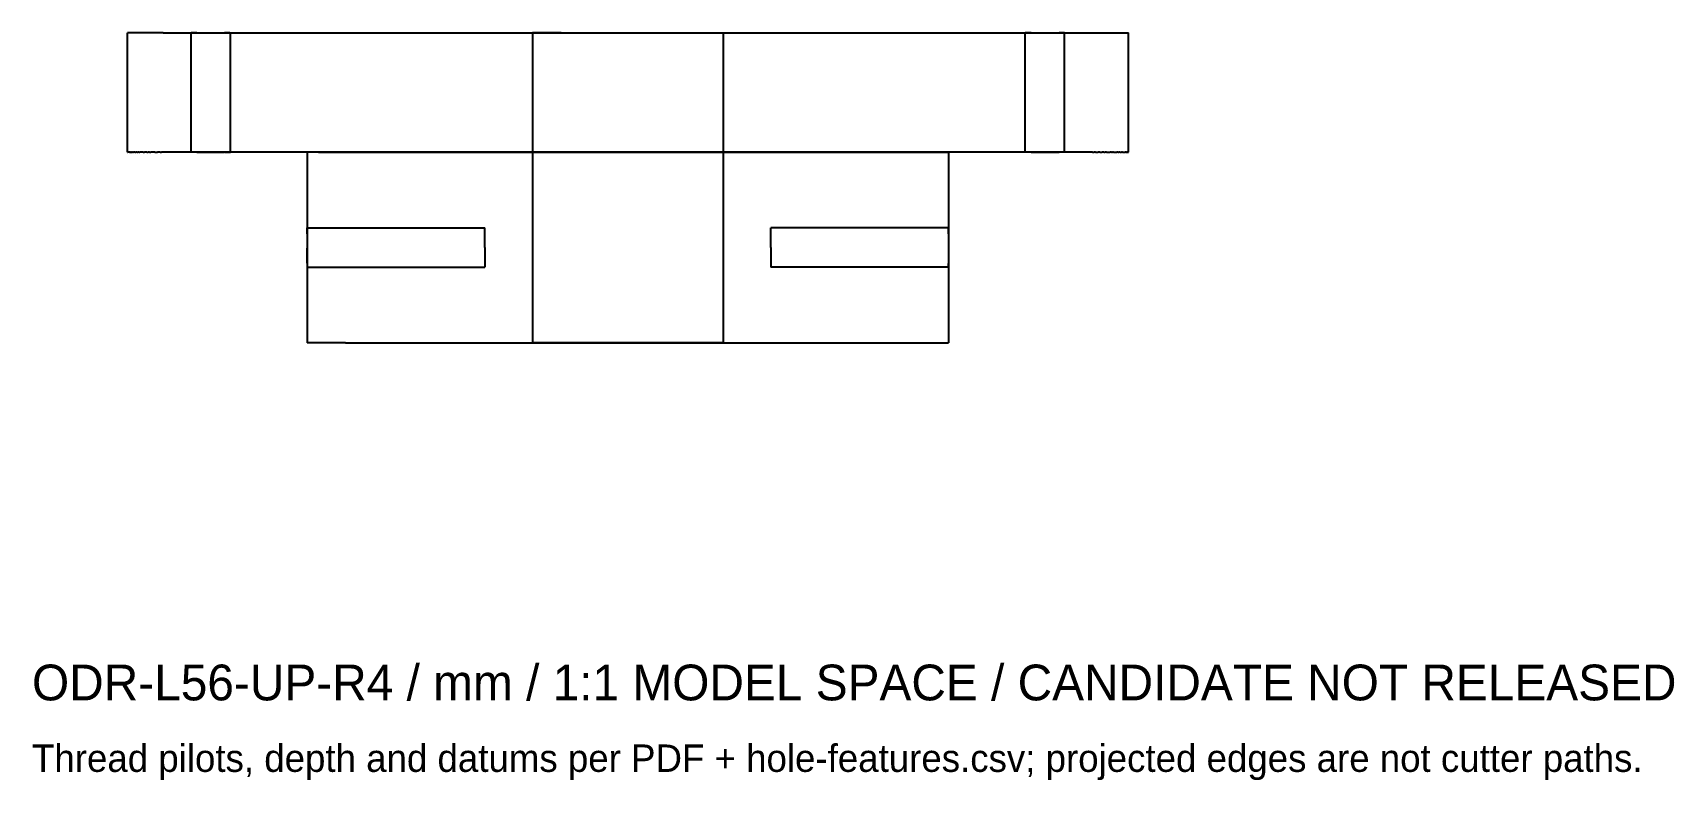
# Model space of a CAD drawing. Header units: millimetres. Extents: x -50 to 192, y -197 to 32.
# Drawn here: x -49.9 to 87.8, y -196.7 to -134 of the extents above; entities that cross this region are included whole.
import ezdxf

# ---------------------------------------------------------------- set-up
doc = ezdxf.new("R2010")
doc.units = ezdxf.units.MM
doc.layers.add('FRONT_XZ', color=7, linetype='Continuous')

msp = doc.modelspace()

# ---------------------------------------------------------------- linework, layer by layer
at = {"layer": 'FRONT_XZ'}
for p, q in [((-41.99, -134), (-42, -134)), ((-42, -144), (-42, -134)), ((-42, -134), (-42, -134)), ((-41.98, -134), (-41.99, -134)), ((-41.96, -134), (-41.98, -134)), ((-41.94, -134), (-41.96, -134)), ((-41.92, -134), (-41.94, -134)), ((-41.89, -134), (-41.92, -134)), ((-41.85, -134), (-41.89, -134)), ((-41.81, -134), (-41.85, -134)), ((-41.77, -134), (-41.81, -134)), ((-41.72, -134), (-41.77, -134)), ((-41.67, -134), (-41.72, -134)), ((-41.62, -134), (-41.67, -134)), ((-41.56, -134), (-41.62, -134)), ((-41.49, -134), (-41.56, -134)), ((-41.43, -134), (-41.49, -134)), ((-41.36, -134), (-41.43, -134)), ((-41.28, -134), (-41.36, -134)), ((-41.2, -134), (-41.28, -134)), ((-41.12, -134), (-41.2, -134)), ((-41.04, -134), (-41.12, -134)), ((-40.95, -134), (-41.04, -134)), ((-40.86, -134), (-40.95, -134)), ((-40.76, -134), (-40.86, -134)), ((-40.67, -134), (-40.76, -134)), ((-40.57, -134), (-40.67, -134)), ((-40.47, -134), (-40.57, -134)), ((-40.36, -134), (-40.47, -134)), ((-40.26, -134), (-40.36, -134)), ((-40.15, -134), (-40.26, -134)), ((-40.04, -134), (-40.15, -134)), ((-39.93, -134), (-40.04, -134)), ((-39.81, -134), (-39.93, -134)), ((-39.7, -134), (-39.81, -134)), ((-39.59, -134), (-39.7, -134)), ((-39.47, -134), (-39.59, -134)), ((-39.35, -134), (-39.47, -134)), ((-39.24, -134), (-39.35, -134)), ((-39.12, -134), (-39.24, -134)), ((-39, -134), (-39.12, -134)), ((-39, -134), (39, -134)), ((-36.64, -134), (-36.65, -134)), ((-36.65, -144), (-36.65, -134)), ((-36.65, -134), (-36.65, -134)), ((-36.63, -134), (-36.64, -134)), ((-36.64, -134), (-36.64, -134)), ((-36.62, -134), (-36.63, -134)), ((-36.6, -134), (-36.62, -134)), ((-36.59, -134), (-36.6, -134)), ((-36.57, -134), (-36.59, -134)), ((-36.55, -134), (-36.57, -134)), ((-36.52, -134), (-36.55, -134)), ((-36.49, -134), (-36.52, -134)), ((-36.47, -134), (-36.49, -134)), ((-36.43, -134), (-36.47, -134)), ((-36.4, -134), (-36.43, -134)), ((-36.37, -134), (-36.4, -134)), ((-36.33, -134), (-36.37, -134)), ((-36.29, -134), (-36.33, -134)), ((-36.25, -134), (-36.29, -134)), ((-36.2, -134), (-36.25, -134)), ((-36.16, -134), (-36.2, -134)), ((-36.16, -134), (-36.11, -134)), ((-36.11, -134), (-36.06, -134)), ((-36.06, -134), (-36.01, -134)), ((-36.01, -134), (-35.95, -134)), ((-35.95, -134), (-35.9, -134)), ((-35.9, -134), (-35.84, -134)), ((-35.84, -134), (-35.79, -134)), ((-35.79, -134), (-35.73, -134)), ((-35.73, -134), (-35.67, -134)), ((-35.67, -134), (-35.61, -134)), ((-35.61, -134), (-35.55, -134)), ((-35.55, -134), (-35.48, -134)), ((-35.48, -134), (-35.42, -134)), ((-35.42, -134), (-35.36, -134)), ((-35.36, -134), (-35.29, -134)), ((-35.29, -134), (-35.23, -134)), ((-35.23, -134), (-35.16, -134)), ((-35.16, -134), (-35.1, -134)), ((-35.1, -134), (-35.03, -134)), ((-35.03, -134), (-34.97, -134)), ((-34.97, -134), (-34.9, -134)), ((-34.9, -134), (-34.84, -134)), ((-34.84, -134), (-34.77, -134)), ((-34.77, -134), (-34.71, -134)), ((-34.71, -134), (-34.64, -134)), ((-34.64, -134), (-34.58, -134)), ((-34.58, -134), (-34.52, -134)), ((-34.52, -134), (-34.45, -134)), ((-34.45, -134), (-34.39, -134)), ((-34.39, -134), (-34.33, -134)), ((-34.33, -134), (-34.27, -134)), ((-34.27, -134), (-34.21, -134)), ((-34.21, -134), (-34.16, -134)), ((-34.16, -134), (-34.1, -134)), ((-34.1, -134), (-34.05, -134)), ((-34.05, -134), (-33.99, -134)), ((-33.99, -134), (-33.94, -134)), ((-33.94, -134), (-33.89, -134)), ((-33.89, -134), (-33.84, -134)), ((-33.8, -134), (-33.84, -134)), ((-33.75, -134), (-33.8, -134)), ((-33.71, -134), (-33.75, -134)), ((-33.71, -134), (-33.67, -134)), ((-33.63, -134), (-33.67, -134)), ((-33.6, -134), (-33.63, -134)), ((-33.6, -134), (-33.57, -134)), ((-33.53, -134), (-33.57, -134)), ((-33.51, -134), (-33.53, -134)), ((-33.48, -134), (-33.51, -134)), ((-33.48, -134), (-33.45, -134)), ((-33.43, -134), (-33.45, -134)), ((-33.41, -134), (-33.43, -134)), ((-33.4, -134), (-33.41, -134)), ((-33.4, -134), (-33.38, -134)), ((-33.37, -134), (-33.38, -134)), ((-33.37, -134), (-33.36, -134)), ((-33.36, -134), (-33.36, -134)), ((-33.36, -134), (-33.35, -134)), ((-33.35, -144), (-33.35, -134)), ((-33.35, -134), (-33.35, -134)), ((-7.99, -134), (-8, -134)), ((-8, -134), (-8, -160)), ((-7.97, -134), (-7.99, -134)), ((-7.94, -134), (-7.97, -134)), ((-7.9, -134), (-7.94, -134)), ((-7.84, -134), (-7.9, -134)), ((-7.77, -134), (-7.84, -134)), ((-7.69, -134), (-7.77, -134)), ((-7.6, -134), (-7.69, -134)), ((-7.49, -134), (-7.6, -134)), ((-7.38, -134), (-7.49, -134)), ((-7.25, -134), (-7.38, -134)), ((-7.11, -134), (-7.25, -134)), ((-6.95, -134), (-7.11, -134)), ((-6.79, -134), (-6.95, -134)), ((-6.62, -134), (-6.79, -134)), ((-6.43, -134), (-6.62, -134)), ((-6.24, -134), (-6.43, -134)), ((-6.04, -134), (-6.24, -134)), ((-5.82, -134), (-6.04, -134)), ((-5.6, -134), (-5.82, -134)), ((-5.6, -134), (-5.37, -134)), ((-5.37, -134), (-5.13, -134)), ((-5.13, -134), (-4.88, -134)), ((-4.88, -134), (-4.62, -134)), ((-4.62, -134), (-4.36, -134)), ((-4.36, -134), (-4.09, -134)), ((-4.09, -134), (-3.81, -134)), ((-3.81, -134), (-3.53, -134)), ((-3.53, -134), (-3.24, -134)), ((-3.24, -134), (-2.95, -134)), ((-2.95, -134), (-2.65, -134)), ((-2.65, -134), (-2.35, -134)), ((-2.35, -134), (-2.04, -134)), ((-2.04, -134), (-1.74, -134)), ((-1.74, -134), (-1.42, -134)), ((-1.42, -134), (-1.11, -134)), ((-1.11, -134), (-0.79, -134)), ((-0.79, -134), (-0.48, -134)), ((-0.48, -134), (-0.16, -134)), ((-0.16, -134), (0.16, -134)), ((0.16, -134), (0.48, -134)), ((0.48, -134), (0.79, -134)), ((0.79, -134), (1.11, -134)), ((1.11, -134), (1.42, -134)), ((1.42, -134), (1.74, -134)), ((1.74, -134), (2.04, -134)), ((2.04, -134), (2.35, -134)), ((2.35, -134), (2.65, -134)), ((2.65, -134), (2.95, -134)), ((2.95, -134), (3.24, -134)), ((3.24, -134), (3.53, -134)), ((3.53, -134), (3.81, -134)), ((3.81, -134), (4.09, -134)), ((4.09, -134), (4.36, -134)), ((4.36, -134), (4.62, -134)), ((4.62, -134), (4.88, -134)), ((4.88, -134), (5.13, -134)), ((5.13, -134), (5.37, -134)), ((5.37, -134), (5.6, -134)), ((5.6, -134), (5.82, -134)), ((5.82, -134), (6.04, -134)), ((6.04, -134), (6.24, -134)), ((6.24, -134), (6.43, -134)), ((6.43, -134), (6.62, -134)), ((6.62, -134), (6.79, -134)), ((6.79, -134), (6.95, -134)), ((6.95, -134), (7.11, -134)), ((7.11, -134), (7.25, -134)), ((7.25, -134), (7.38, -134)), ((7.38, -134), (7.49, -134)), ((7.49, -134), (7.6, -134)), ((7.6, -134), (7.69, -134)), ((7.69, -134), (7.77, -134)), ((7.77, -134), (7.84, -134)), ((7.84, -134), (7.9, -134)), ((7.9, -134), (7.94, -134)), ((7.94, -134), (7.97, -134)), ((7.97, -134), (7.99, -134)), ((7.99, -134), (8, -134)), ((8, -134), (8, -160)), ((33.36, -134), (33.35, -134)), ((33.35, -144), (33.35, -134)), ((33.35, -134), (33.35, -134)), ((33.37, -134), (33.36, -134)), ((33.36, -134), (33.36, -134)), ((33.38, -134), (33.37, -134)), ((33.4, -134), (33.38, -134)), ((33.41, -134), (33.4, -134)), ((33.43, -134), (33.41, -134)), ((33.45, -134), (33.43, -134)), ((33.48, -134), (33.45, -134)), ((33.51, -134), (33.48, -134)), ((33.53, -134), (33.51, -134)), ((33.57, -134), (33.53, -134)), ((33.6, -134), (33.57, -134)), ((33.63, -134), (33.6, -134)), ((33.67, -134), (33.63, -134)), ((33.71, -134), (33.67, -134)), ((33.75, -134), (33.71, -134)), ((33.8, -134), (33.75, -134)), ((33.84, -134), (33.8, -134)), ((33.84, -134), (33.89, -134)), ((33.89, -134), (33.94, -134)), ((33.94, -134), (33.99, -134)), ((33.99, -134), (34.05, -134)), ((34.05, -134), (34.1, -134)), ((34.1, -134), (34.16, -134)), ((34.16, -134), (34.21, -134)), ((34.21, -134), (34.27, -134)), ((34.27, -134), (34.33, -134)), ((34.33, -134), (34.39, -134)), ((34.39, -134), (34.45, -134)), ((34.45, -134), (34.52, -134)), ((34.52, -134), (34.58, -134)), ((34.58, -134), (34.64, -134)), ((34.64, -134), (34.71, -134)), ((34.71, -134), (34.77, -134)), ((34.77, -134), (34.84, -134)), ((34.84, -134), (34.9, -134)), ((34.9, -134), (34.97, -134)), ((34.97, -134), (35.03, -134)), ((35.03, -134), (35.1, -134)), ((35.1, -134), (35.16, -134)), ((35.16, -134), (35.23, -134)), ((35.23, -134), (35.29, -134)), ((35.29, -134), (35.36, -134)), ((35.36, -134), (35.42, -134)), ((35.42, -134), (35.48, -134)), ((35.48, -134), (35.55, -134)), ((35.55, -134), (35.61, -134)), ((35.61, -134), (35.67, -134)), ((35.67, -134), (35.73, -134)), ((35.73, -134), (35.79, -134)), ((35.79, -134), (35.84, -134)), ((35.84, -134), (35.9, -134)), ((35.9, -134), (35.95, -134)), ((35.95, -134), (36.01, -134)), ((36.01, -134), (36.06, -134)), ((36.06, -134), (36.11, -134)), ((36.11, -134), (36.16, -134)), ((36.16, -134), (36.2, -134)), ((36.25, -134), (36.2, -134)), ((36.29, -134), (36.25, -134)), ((36.33, -134), (36.29, -134)), ((36.37, -134), (36.33, -134)), ((36.4, -134), (36.37, -134)), ((36.43, -134), (36.4, -134)), ((36.47, -134), (36.43, -134)), ((36.49, -134), (36.47, -134)), ((36.52, -134), (36.49, -134)), ((36.55, -134), (36.52, -134)), ((36.57, -134), (36.55, -134)), ((36.59, -134), (36.57, -134)), ((36.6, -134), (36.59, -134)), ((36.62, -134), (36.6, -134)), ((36.63, -134), (36.62, -134)), ((36.64, -134), (36.63, -134)), ((36.65, -134), (36.64, -134)), ((36.64, -134), (36.64, -134)), ((36.65, -144), (36.65, -134)), ((36.65, -134), (36.65, -134)), ((39, -134), (39.12, -134)), ((39.12, -134), (39.24, -134)), ((39.24, -134), (39.35, -134)), ((39.35, -134), (39.47, -134)), ((39.47, -134), (39.59, -134)), ((39.59, -134), (39.7, -134)), ((39.7, -134), (39.81, -134)), ((39.81, -134), (39.93, -134)), ((39.93, -134), (40.04, -134)), ((40.04, -134), (40.15, -134)), ((40.15, -134), (40.26, -134)), ((40.26, -134), (40.36, -134)), ((40.36, -134), (40.47, -134)), ((40.47, -134), (40.57, -134)), ((40.57, -134), (40.67, -134)), ((40.67, -134), (40.76, -134)), ((40.76, -134), (40.86, -134)), ((40.86, -134), (40.95, -134)), ((40.95, -134), (41.04, -134)), ((41.04, -134), (41.12, -134)), ((41.12, -134), (41.2, -134)), ((41.2, -134), (41.28, -134)), ((41.28, -134), (41.36, -134)), ((41.36, -134), (41.43, -134)), ((41.43, -134), (41.49, -134)), ((41.49, -134), (41.56, -134)), ((41.56, -134), (41.62, -134)), ((41.62, -134), (41.67, -134)), ((41.67, -134), (41.72, -134)), ((41.72, -134), (41.77, -134)), ((41.77, -134), (41.81, -134)), ((41.81, -134), (41.85, -134)), ((41.85, -134), (41.89, -134)), ((41.89, -134), (41.92, -134)), ((41.92, -134), (41.94, -134)), ((41.94, -134), (41.96, -134)), ((41.96, -134), (41.98, -134)), ((41.98, -134), (41.99, -134)), ((41.99, -134), (42, -134)), ((42, -144), (42, -134)), ((42, -134), (42, -134)), ((-42, -144), (-41.99, -144)), ((-42, -144), (-42, -144)), ((-41.98, -144), (-41.99, -144)), ((-41.98, -144), (-41.96, -144)), ((-41.94, -144), (-41.96, -144)), ((-41.94, -144), (-41.92, -144)), ((-41.89, -144), (-41.92, -144)), ((-41.85, -144), (-41.89, -144)), ((-41.85, -144), (-41.81, -144)), ((-41.77, -144), (-41.81, -144)), ((-41.77, -144), (-41.72, -144)), ((-41.67, -144), (-41.72, -144)), ((-41.67, -144), (-41.62, -144)), ((-41.56, -144), (-41.62, -144)), ((-41.56, -144), (-41.49, -144)), ((-41.43, -144), (-41.49, -144)), ((-41.36, -144), (-41.43, -144)), ((-41.36, -144), (-41.28, -144)), ((-41.2, -144), (-41.28, -144)), ((-41.2, -144), (-41.12, -144)), ((-41.04, -144), (-41.12, -144)), ((-41.04, -144), (-40.95, -144)), ((-40.86, -144), (-40.95, -144)), ((-40.76, -144), (-40.86, -144)), ((-40.67, -144), (-40.76, -144)), ((-40.67, -144), (-40.57, -144)), ((-40.47, -144), (-40.57, -144)), ((-40.36, -144), (-40.47, -144)), ((-40.36, -144), (-40.26, -144)), ((-40.15, -144), (-40.26, -144)), ((-40.15, -144), (-40.04, -144)), ((-39.93, -144), (-40.04, -144)), ((-39.81, -144), (-39.93, -144)), ((-39.7, -144), (-39.81, -144)), ((-39.7, -144), (-39.59, -144)), ((-39.59, -144), (-39.47, -144)), ((-39.35, -144), (-39.47, -144)), ((-39.24, -144), (-39.35, -144)), ((-39.24, -144), (-39.12, -144)), ((-39, -144), (-39.12, -144)), ((39, -144), (-39, -144)), ((-36.64, -144), (-36.65, -144)), ((-36.65, -144), (-36.65, -144)), ((-36.63, -144), (-36.64, -144)), ((-36.64, -144), (-36.64, -144)), ((-36.62, -144), (-36.63, -144)), ((-36.6, -144), (-36.62, -144)), ((-36.59, -144), (-36.6, -144)), ((-36.57, -144), (-36.59, -144)), ((-36.55, -144), (-36.57, -144)), ((-36.52, -144), (-36.55, -144)), ((-36.49, -144), (-36.52, -144)), ((-36.47, -144), (-36.49, -144)), ((-36.43, -144), (-36.47, -144)), ((-36.4, -144), (-36.43, -144)), ((-36.37, -144), (-36.4, -144)), ((-36.33, -144), (-36.37, -144)), ((-36.29, -144), (-36.33, -144)), ((-36.25, -144), (-36.29, -144)), ((-36.2, -144), (-36.25, -144)), ((-36.16, -144), (-36.2, -144)), ((-36.16, -144), (-36.11, -144)), ((-36.11, -144), (-36.06, -144)), ((-36.06, -144), (-36.01, -144)), ((-36.01, -144), (-35.95, -144)), ((-35.95, -144), (-35.9, -144)), ((-35.9, -144), (-35.84, -144)), ((-35.84, -144), (-35.79, -144)), ((-35.79, -144), (-35.73, -144)), ((-35.73, -144), (-35.67, -144)), ((-35.67, -144), (-35.61, -144)), ((-35.61, -144), (-35.55, -144)), ((-35.55, -144), (-35.48, -144)), ((-35.48, -144), (-35.42, -144)), ((-35.42, -144), (-35.36, -144)), ((-35.36, -144), (-35.29, -144)), ((-35.29, -144), (-35.23, -144)), ((-35.23, -144), (-35.16, -144)), ((-35.16, -144), (-35.1, -144)), ((-35.1, -144), (-35.03, -144)), ((-35.03, -144), (-34.97, -144)), ((-34.97, -144), (-34.9, -144)), ((-34.9, -144), (-34.84, -144)), ((-34.84, -144), (-34.77, -144)), ((-34.77, -144), (-34.71, -144)), ((-34.71, -144), (-34.64, -144)), ((-34.64, -144), (-34.58, -144)), ((-34.58, -144), (-34.52, -144)), ((-34.52, -144), (-34.45, -144)), ((-34.45, -144), (-34.39, -144)), ((-34.39, -144), (-34.33, -144)), ((-34.33, -144), (-34.27, -144)), ((-34.27, -144), (-34.21, -144)), ((-34.21, -144), (-34.16, -144)), ((-34.16, -144), (-34.1, -144)), ((-34.1, -144), (-34.05, -144)), ((-34.05, -144), (-33.99, -144)), ((-33.99, -144), (-33.94, -144)), ((-33.94, -144), (-33.89, -144)), ((-33.89, -144), (-33.84, -144)), ((-33.8, -144), (-33.84, -144)), ((-33.8, -144), (-33.75, -144)), ((-33.75, -144), (-33.71, -144)), ((-33.71, -144), (-33.67, -144)), ((-33.67, -144), (-33.63, -144)), ((-33.63, -144), (-33.6, -144)), ((-33.6, -144), (-33.57, -144)), ((-33.57, -144), (-33.53, -144)), ((-33.53, -144), (-33.51, -144)), ((-33.51, -144), (-33.48, -144)), ((-33.48, -144), (-33.45, -144)), ((-33.45, -144), (-33.43, -144)), ((-33.43, -144), (-33.41, -144)), ((-33.41, -144), (-33.4, -144)), ((-33.4, -144), (-33.38, -144)), ((-33.38, -144), (-33.37, -144)), ((-33.37, -144), (-33.36, -144)), ((-33.36, -144), (-33.36, -144)), ((-33.36, -144), (-33.35, -144)), ((-33.35, -144), (-33.35, -144)), ((-26.89, -144), (-26.9, -144)), ((-26.9, -144), (-26.9, -144)), ((-26.9, -144), (-26.9, -160)), ((-26.88, -144), (-26.89, -144)), ((-26.86, -144), (-26.88, -144)), ((-26.84, -144), (-26.86, -144)), ((-26.81, -144), (-26.84, -144)), ((-26.78, -144), (-26.81, -144)), ((-26.74, -144), (-26.78, -144)), ((-26.7, -144), (-26.74, -144)), ((-26.66, -144), (-26.7, -144)), ((-26.61, -144), (-26.66, -144)), ((-26.55, -144), (-26.61, -144)), ((-26.49, -144), (-26.55, -144)), ((-26.43, -144), (-26.49, -144)), ((-26.36, -144), (-26.43, -144)), ((-26.29, -144), (-26.36, -144)), ((-26.21, -144), (-26.29, -144)), ((-26.13, -144), (-26.21, -144)), ((-26.05, -144), (-26.13, -144)), ((-25.96, -144), (-26.05, -144)), ((-25.96, -144), (-25.87, -144)), ((-25.87, -144), (-25.78, -144)), ((-25.78, -144), (-25.68, -144)), ((-25.68, -144), (-25.58, -144)), ((-25.58, -144), (-25.48, -144)), ((-25.48, -144), (-25.37, -144)), ((-25.37, -144), (-25.26, -144)), ((-25.26, -144), (-25.15, -144)), ((-25.15, -144), (-25.04, -144)), ((-25.04, -144), (-24.92, -144)), ((-24.92, -144), (-24.81, -144)), ((-24.81, -144), (-24.69, -144)), ((-24.69, -144), (-24.57, -144)), ((-24.57, -144), (-24.45, -144)), ((-24.45, -144), (-24.32, -144)), ((-24.32, -144), (-24.2, -144)), ((-24.2, -144), (-24.08, -144)), ((-24.08, -144), (-23.95, -144)), ((-23.95, -144), (-23.83, -144)), ((-23.83, -144), (-23.7, -144)), ((-23.7, -144), (23.7, -144)), ((23.7, -144), (23.83, -144)), ((23.83, -144), (23.95, -144)), ((23.95, -144), (24.08, -144)), ((24.08, -144), (24.2, -144)), ((24.2, -144), (24.32, -144)), ((24.32, -144), (24.45, -144)), ((24.45, -144), (24.57, -144)), ((24.57, -144), (24.69, -144)), ((24.69, -144), (24.81, -144)), ((24.81, -144), (24.92, -144)), ((24.92, -144), (25.04, -144)), ((25.04, -144), (25.15, -144)), ((25.15, -144), (25.26, -144)), ((25.26, -144), (25.37, -144)), ((25.37, -144), (25.48, -144)), ((25.48, -144), (25.58, -144)), ((25.58, -144), (25.68, -144)), ((25.68, -144), (25.78, -144)), ((25.78, -144), (25.87, -144)), ((25.87, -144), (25.96, -144)), ((25.96, -144), (26.05, -144)), ((26.05, -144), (26.13, -144)), ((26.13, -144), (26.21, -144)), ((26.21, -144), (26.29, -144)), ((26.29, -144), (26.36, -144)), ((26.36, -144), (26.43, -144)), ((26.43, -144), (26.49, -144)), ((26.49, -144), (26.55, -144)), ((26.55, -144), (26.61, -144)), ((26.61, -144), (26.66, -144)), ((26.66, -144), (26.7, -144)), ((26.7, -144), (26.74, -144)), ((26.74, -144), (26.78, -144)), ((26.78, -144), (26.81, -144)), ((26.81, -144), (26.84, -144)), ((26.84, -144), (26.86, -144)), ((26.86, -144), (26.88, -144)), ((26.88, -144), (26.89, -144)), ((26.89, -144), (26.9, -144)), ((26.9, -144), (26.9, -144)), ((26.9, -144), (26.9, -160)), ((33.36, -144), (33.35, -144)), ((33.35, -144), (33.35, -144)), ((33.37, -144), (33.36, -144)), ((33.36, -144), (33.36, -144)), ((33.38, -144), (33.37, -144)), ((33.4, -144), (33.38, -144)), ((33.41, -144), (33.4, -144)), ((33.43, -144), (33.41, -144)), ((33.45, -144), (33.43, -144)), ((33.48, -144), (33.45, -144)), ((33.51, -144), (33.48, -144)), ((33.53, -144), (33.51, -144)), ((33.57, -144), (33.53, -144)), ((33.6, -144), (33.57, -144)), ((33.63, -144), (33.6, -144)), ((33.67, -144), (33.63, -144)), ((33.71, -144), (33.67, -144)), ((33.75, -144), (33.71, -144)), ((33.8, -144), (33.75, -144)), ((33.84, -144), (33.8, -144)), ((33.84, -144), (33.89, -144)), ((33.89, -144), (33.94, -144)), ((33.94, -144), (33.99, -144)), ((33.99, -144), (34.05, -144)), ((34.05, -144), (34.1, -144)), ((34.1, -144), (34.16, -144)), ((34.16, -144), (34.21, -144)), ((34.21, -144), (34.27, -144)), ((34.27, -144), (34.33, -144)), ((34.33, -144), (34.39, -144)), ((34.39, -144), (34.45, -144)), ((34.45, -144), (34.52, -144)), ((34.52, -144), (34.58, -144)), ((34.58, -144), (34.64, -144)), ((34.64, -144), (34.71, -144)), ((34.71, -144), (34.77, -144)), ((34.77, -144), (34.84, -144)), ((34.84, -144), (34.9, -144)), ((34.9, -144), (34.97, -144)), ((34.97, -144), (35.03, -144)), ((35.03, -144), (35.1, -144)), ((35.1, -144), (35.16, -144)), ((35.16, -144), (35.23, -144)), ((35.23, -144), (35.29, -144)), ((35.29, -144), (35.36, -144)), ((35.36, -144), (35.42, -144)), ((35.42, -144), (35.48, -144)), ((35.48, -144), (35.55, -144)), ((35.55, -144), (35.61, -144)), ((35.61, -144), (35.67, -144)), ((35.67, -144), (35.73, -144)), ((35.73, -144), (35.79, -144)), ((35.79, -144), (35.84, -144)), ((35.84, -144), (35.9, -144)), ((35.9, -144), (35.95, -144)), ((35.95, -144), (36.01, -144)), ((36.01, -144), (36.06, -144)), ((36.06, -144), (36.11, -144)), ((36.11, -144), (36.16, -144)), ((36.16, -144), (36.2, -144)), ((36.25, -144), (36.2, -144)), ((36.29, -144), (36.25, -144)), ((36.33, -144), (36.29, -144)), ((36.37, -144), (36.33, -144)), ((36.4, -144), (36.37, -144)), ((36.43, -144), (36.4, -144)), ((36.47, -144), (36.43, -144)), ((36.49, -144), (36.47, -144)), ((36.52, -144), (36.49, -144)), ((36.55, -144), (36.52, -144)), ((36.57, -144), (36.55, -144)), ((36.59, -144), (36.57, -144)), ((36.6, -144), (36.59, -144)), ((36.62, -144), (36.6, -144)), ((36.63, -144), (36.62, -144)), ((36.64, -144), (36.63, -144)), ((36.65, -144), (36.64, -144)), ((36.64, -144), (36.64, -144)), ((36.65, -144), (36.65, -144)), ((39, -144), (39.12, -144)), ((39.24, -144), (39.12, -144)), ((39.24, -144), (39.35, -144)), ((39.35, -144), (39.47, -144)), ((39.59, -144), (39.47, -144)), ((39.59, -144), (39.7, -144)), ((39.7, -144), (39.81, -144)), ((39.93, -144), (39.81, -144)), ((39.93, -144), (40.04, -144)), ((40.15, -144), (40.04, -144)), ((40.15, -144), (40.26, -144)), ((40.26, -144), (40.36, -144)), ((40.36, -144), (40.47, -144)), ((40.57, -144), (40.47, -144)), ((40.57, -144), (40.67, -144)), ((40.76, -144), (40.67, -144)), ((40.76, -144), (40.86, -144)), ((40.86, -144), (40.95, -144)), ((40.95, -144), (41.04, -144)), ((41.12, -144), (41.04, -144)), ((41.12, -144), (41.2, -144)), ((41.28, -144), (41.2, -144)), ((41.28, -144), (41.36, -144)), ((41.36, -144), (41.43, -144)), ((41.49, -144), (41.43, -144)), ((41.49, -144), (41.56, -144)), ((41.56, -144), (41.62, -144)), ((41.62, -144), (41.67, -144)), ((41.67, -144), (41.72, -144)), ((41.77, -144), (41.72, -144)), ((41.77, -144), (41.81, -144)), ((41.85, -144), (41.81, -144)), ((41.85, -144), (41.89, -144)), ((41.92, -144), (41.89, -144)), ((41.92, -144), (41.94, -144)), ((41.96, -144), (41.94, -144)), ((41.96, -144), (41.98, -144)), ((41.98, -144), (41.99, -144)), ((41.99, -144), (42, -144)), ((42, -144), (42, -144)), ((-26.9, -150.36), (-26.9, -150.35)), ((-26.9, -150.35), (-26.9, -150.35)), ((-26.9, -150.35), (-12, -150.35)), ((-26.9, -150.37), (-26.9, -150.36)), ((-26.9, -150.38), (-26.9, -150.37)), ((-26.9, -150.39), (-26.9, -150.38)), ((-26.9, -150.4), (-26.9, -150.39)), ((-26.9, -150.42), (-26.9, -150.4)), ((-26.9, -150.44), (-26.9, -150.42)), ((-26.9, -150.47), (-26.9, -150.44)), ((-26.9, -150.49), (-26.9, -150.47)), ((-26.9, -150.52), (-26.9, -150.49)), ((-26.9, -150.55), (-26.9, -150.52)), ((-26.9, -150.58), (-26.9, -150.55)), ((-26.9, -150.62), (-26.9, -150.58)), ((-26.9, -150.65), (-26.9, -150.62)), ((-26.9, -150.69), (-26.9, -150.65)), ((-26.9, -150.73), (-26.9, -150.69)), ((-26.9, -150.78), (-26.9, -150.73)), ((-26.9, -150.82), (-26.9, -150.78)), ((-26.9, -150.87), (-26.9, -150.82)), ((-26.9, -150.87), (-26.9, -150.92)), ((-26.9, -150.92), (-26.9, -150.97)), ((-26.9, -150.97), (-26.9, -151.02)), ((-26.9, -151.02), (-26.9, -151.07)), ((-26.9, -151.07), (-26.9, -151.13)), ((-26.9, -151.13), (-26.9, -151.18)), ((-26.9, -151.18), (-26.9, -151.24)), ((-26.9, -151.24), (-26.9, -151.3)), ((-26.9, -151.3), (-26.9, -151.36)), ((-26.9, -151.36), (-26.9, -151.42)), ((-26.9, -151.42), (-26.9, -151.48)), ((-26.9, -151.48), (-26.9, -151.55)), ((-12, -150.36), (-12, -150.35)), ((-12, -150.35), (-12, -150.35)), ((-12, -150.37), (-12, -150.36)), ((-12, -150.38), (-12, -150.37)), ((-12, -150.39), (-12, -150.38)), ((-12, -150.4), (-12, -150.39)), ((-12, -150.42), (-12, -150.4)), ((-12, -150.44), (-12, -150.42)), ((-12, -150.47), (-12, -150.44)), ((-12, -150.49), (-12, -150.47)), ((-12, -150.52), (-12, -150.49)), ((-12, -150.55), (-12, -150.52)), ((-12, -150.58), (-12, -150.55)), ((-12, -150.62), (-12, -150.58)), ((-12, -150.65), (-12, -150.62)), ((-12, -150.69), (-12, -150.65)), ((-12, -150.73), (-12, -150.69)), ((-12, -150.78), (-12, -150.73)), ((-12, -150.82), (-12, -150.78)), ((-12, -150.87), (-12, -150.82)), ((-12, -150.92), (-12, -150.87)), ((-12, -150.97), (-12, -150.92)), ((-12, -151.02), (-12, -150.97)), ((-12, -151.07), (-12, -151.02)), ((-12, -151.13), (-12, -151.07)), ((-12, -151.18), (-12, -151.13)), ((-12, -151.24), (-12, -151.18)), ((-12, -151.3), (-12, -151.24)), ((-12, -151.36), (-12, -151.3)), ((-12, -151.42), (-12, -151.36)), ((-12, -151.48), (-12, -151.42)), ((-12, -151.55), (-12, -151.48)), ((12, -150.36), (12, -150.35)), ((26.9, -150.35), (12, -150.35)), ((12, -150.35), (12, -150.35)), ((12, -150.37), (12, -150.36)), ((12, -150.38), (12, -150.37)), ((12, -150.39), (12, -150.38)), ((12, -150.4), (12, -150.39)), ((12, -150.42), (12, -150.4)), ((12, -150.44), (12, -150.42)), ((12, -150.47), (12, -150.44)), ((12, -150.49), (12, -150.47)), ((12, -150.52), (12, -150.49)), ((12, -150.55), (12, -150.52)), ((12, -150.58), (12, -150.55)), ((12, -150.62), (12, -150.58)), ((12, -150.65), (12, -150.62)), ((12, -150.69), (12, -150.65)), ((12, -150.73), (12, -150.69)), ((12, -150.78), (12, -150.73)), ((12, -150.82), (12, -150.78)), ((12, -150.87), (12, -150.82)), ((12, -150.92), (12, -150.87)), ((12, -150.97), (12, -150.92)), ((12, -151.02), (12, -150.97)), ((12, -151.07), (12, -151.02)), ((12, -151.13), (12, -151.07)), ((12, -151.18), (12, -151.13)), ((12, -151.24), (12, -151.18)), ((12, -151.3), (12, -151.24)), ((12, -151.36), (12, -151.3)), ((12, -151.42), (12, -151.36)), ((12, -151.48), (12, -151.42)), ((12, -151.55), (12, -151.48)), ((26.9, -150.36), (26.9, -150.35)), ((26.9, -150.35), (26.9, -150.35)), ((26.9, -150.37), (26.9, -150.36)), ((26.9, -150.38), (26.9, -150.37)), ((26.9, -150.39), (26.9, -150.38)), ((26.9, -150.4), (26.9, -150.39)), ((26.9, -150.42), (26.9, -150.4)), ((26.9, -150.44), (26.9, -150.42)), ((26.9, -150.47), (26.9, -150.44)), ((26.9, -150.49), (26.9, -150.47)), ((26.9, -150.52), (26.9, -150.49)), ((26.9, -150.55), (26.9, -150.52)), ((26.9, -150.58), (26.9, -150.55)), ((26.9, -150.62), (26.9, -150.58)), ((26.9, -150.65), (26.9, -150.62)), ((26.9, -150.69), (26.9, -150.65)), ((26.9, -150.73), (26.9, -150.69)), ((26.9, -150.78), (26.9, -150.73)), ((26.9, -150.82), (26.9, -150.78)), ((26.9, -150.87), (26.9, -150.82)), ((26.9, -150.87), (26.9, -150.92)), ((26.9, -150.92), (26.9, -150.97)), ((26.9, -150.97), (26.9, -151.02)), ((26.9, -151.02), (26.9, -151.07)), ((26.9, -151.07), (26.9, -151.13)), ((26.9, -151.13), (26.9, -151.18)), ((26.9, -151.18), (26.9, -151.24)), ((26.9, -151.24), (26.9, -151.3)), ((26.9, -151.3), (26.9, -151.36)), ((26.9, -151.36), (26.9, -151.42)), ((26.9, -151.42), (26.9, -151.48)), ((26.9, -151.48), (26.9, -151.55)), ((-26.9, -151.55), (-26.9, -151.61)), ((-26.9, -151.61), (-26.9, -151.67)), ((-26.9, -151.67), (-26.9, -151.74)), ((-26.9, -151.74), (-26.9, -151.8)), ((-26.9, -151.8), (-26.9, -151.87)), ((-26.9, -151.87), (-26.9, -151.93)), ((-26.9, -151.93), (-26.9, -152)), ((-26.9, -152), (-26.9, -152.07)), ((-26.9, -152.13), (-26.9, -152.07)), ((-26.9, -152.2), (-26.9, -152.13)), ((-26.9, -152.26), (-26.9, -152.2)), ((-26.9, -152.33), (-26.9, -152.26)), ((-26.9, -152.39), (-26.9, -152.33)), ((-26.9, -152.45), (-26.9, -152.39)), ((-26.9, -152.52), (-26.9, -152.45)), ((-26.9, -152.58), (-26.9, -152.52)), ((-26.9, -152.64), (-26.9, -152.58)), ((-26.9, -152.7), (-26.9, -152.64)), ((-26.9, -152.76), (-26.9, -152.7)), ((-26.9, -152.82), (-26.9, -152.76)), ((-26.9, -152.87), (-26.9, -152.82)), ((-26.9, -152.93), (-26.9, -152.87)), ((-12, -151.61), (-12, -151.55)), ((-12, -151.67), (-12, -151.61)), ((-12, -151.74), (-12, -151.67)), ((-12, -151.8), (-12, -151.74)), ((-12, -151.87), (-12, -151.8)), ((-12, -151.93), (-12, -151.87)), ((-12, -152), (-12, -151.93)), ((-12, -152), (-12, -152.07)), ((-12, -152.07), (-12, -152.13)), ((-12, -152.13), (-12, -152.2)), ((-12, -152.2), (-12, -152.26)), ((-12, -152.26), (-12, -152.33)), ((-12, -152.33), (-12, -152.39)), ((-12, -152.39), (-12, -152.45)), ((-12, -152.45), (-12, -152.52)), ((-12, -152.52), (-12, -152.58)), ((-12, -152.58), (-12, -152.64)), ((-12, -152.64), (-12, -152.7)), ((-12, -152.7), (-12, -152.76)), ((-12, -152.76), (-12, -152.82)), ((-12, -152.82), (-12, -152.87)), ((-12, -152.87), (-12, -152.93)), ((12, -151.61), (12, -151.55)), ((12, -151.67), (12, -151.61)), ((12, -151.74), (12, -151.67)), ((12, -151.8), (12, -151.74)), ((12, -151.87), (12, -151.8)), ((12, -151.93), (12, -151.87)), ((12, -152), (12, -151.93)), ((12, -152), (12, -152.07)), ((12, -152.07), (12, -152.13)), ((12, -152.13), (12, -152.2)), ((12, -152.2), (12, -152.26)), ((12, -152.26), (12, -152.33)), ((12, -152.33), (12, -152.39)), ((12, -152.39), (12, -152.45)), ((12, -152.45), (12, -152.52)), ((12, -152.52), (12, -152.58)), ((12, -152.58), (12, -152.64)), ((12, -152.64), (12, -152.7)), ((12, -152.7), (12, -152.76)), ((12, -152.76), (12, -152.82)), ((12, -152.82), (12, -152.87)), ((12, -152.87), (12, -152.93)), ((26.9, -151.55), (26.9, -151.61)), ((26.9, -151.61), (26.9, -151.67)), ((26.9, -151.67), (26.9, -151.74)), ((26.9, -151.74), (26.9, -151.8)), ((26.9, -151.8), (26.9, -151.87)), ((26.9, -151.87), (26.9, -151.93)), ((26.9, -151.93), (26.9, -152)), ((26.9, -152), (26.9, -152.07)), ((26.9, -152.07), (26.9, -152.13)), ((26.9, -152.13), (26.9, -152.2)), ((26.9, -152.2), (26.9, -152.26)), ((26.9, -152.26), (26.9, -152.33)), ((26.9, -152.33), (26.9, -152.39)), ((26.9, -152.39), (26.9, -152.45)), ((26.9, -152.45), (26.9, -152.52)), ((26.9, -152.52), (26.9, -152.58)), ((26.9, -152.58), (26.9, -152.64)), ((26.9, -152.64), (26.9, -152.7)), ((26.9, -152.7), (26.9, -152.76)), ((26.9, -152.76), (26.9, -152.82)), ((26.9, -152.82), (26.9, -152.87)), ((26.9, -152.87), (26.9, -152.93)), ((-26.9, -152.98), (-26.9, -152.93)), ((-26.9, -153.03), (-26.9, -152.98)), ((-26.9, -153.08), (-26.9, -153.03)), ((-26.9, -153.13), (-26.9, -153.08)), ((-26.9, -153.18), (-26.9, -153.13)), ((-26.9, -153.22), (-26.9, -153.18)), ((-26.9, -153.27), (-26.9, -153.22)), ((-26.9, -153.31), (-26.9, -153.27)), ((-26.9, -153.31), (-26.9, -153.35)), ((-26.9, -153.35), (-26.9, -153.38)), ((-26.9, -153.38), (-26.9, -153.42)), ((-26.9, -153.42), (-26.9, -153.45)), ((-26.9, -153.45), (-26.9, -153.48)), ((-26.9, -153.48), (-26.9, -153.51)), ((-26.9, -153.51), (-26.9, -153.53)), ((-26.9, -153.53), (-26.9, -153.56)), ((-26.9, -153.56), (-26.9, -153.58)), ((-26.9, -153.58), (-26.9, -153.6)), ((-26.9, -153.6), (-26.9, -153.61)), ((-26.9, -153.61), (-26.9, -153.62)), ((-26.9, -153.62), (-26.9, -153.63)), ((-26.9, -153.63), (-26.9, -153.64)), ((-26.9, -153.64), (-26.9, -153.65)), ((-26.9, -153.65), (-26.9, -153.65)), ((-26.9, -153.65), (-12, -153.65)), ((-12, -152.93), (-12, -152.98)), ((-12, -152.98), (-12, -153.03)), ((-12, -153.03), (-12, -153.08)), ((-12, -153.08), (-12, -153.13)), ((-12, -153.13), (-12, -153.18)), ((-12, -153.18), (-12, -153.22)), ((-12, -153.22), (-12, -153.27)), ((-12, -153.27), (-12, -153.31)), ((-12, -153.31), (-12, -153.35)), ((-12, -153.35), (-12, -153.38)), ((-12, -153.38), (-12, -153.42)), ((-12, -153.42), (-12, -153.45)), ((-12, -153.45), (-12, -153.48)), ((-12, -153.48), (-12, -153.51)), ((-12, -153.51), (-12, -153.53)), ((-12, -153.53), (-12, -153.56)), ((-12, -153.56), (-12, -153.58)), ((-12, -153.58), (-12, -153.6)), ((-12, -153.6), (-12, -153.61)), ((-12, -153.61), (-12, -153.62)), ((-12, -153.62), (-12, -153.63)), ((-12, -153.63), (-12, -153.64)), ((-12, -153.64), (-12, -153.65)), ((-12, -153.65), (-12, -153.65)), ((12, -152.93), (12, -152.98)), ((12, -152.98), (12, -153.03)), ((12, -153.03), (12, -153.08)), ((12, -153.08), (12, -153.13)), ((12, -153.13), (12, -153.18)), ((12, -153.18), (12, -153.22)), ((12, -153.22), (12, -153.27)), ((12, -153.27), (12, -153.31)), ((12, -153.31), (12, -153.35)), ((12, -153.35), (12, -153.38)), ((12, -153.38), (12, -153.42)), ((12, -153.42), (12, -153.45)), ((12, -153.45), (12, -153.48)), ((12, -153.48), (12, -153.51)), ((12, -153.51), (12, -153.53)), ((12, -153.53), (12, -153.56)), ((12, -153.56), (12, -153.58)), ((12, -153.58), (12, -153.6)), ((12, -153.6), (12, -153.61)), ((12, -153.61), (12, -153.62)), ((12, -153.62), (12, -153.63)), ((12, -153.63), (12, -153.64)), ((12, -153.64), (12, -153.65)), ((26.9, -153.65), (12, -153.65)), ((12, -153.65), (12, -153.65)), ((26.9, -152.93), (26.9, -152.98)), ((26.9, -152.98), (26.9, -153.03)), ((26.9, -153.03), (26.9, -153.08)), ((26.9, -153.08), (26.9, -153.13)), ((26.9, -153.13), (26.9, -153.18)), ((26.9, -153.18), (26.9, -153.22)), ((26.9, -153.22), (26.9, -153.27)), ((26.9, -153.27), (26.9, -153.31)), ((26.9, -153.31), (26.9, -153.35)), ((26.9, -153.38), (26.9, -153.35)), ((26.9, -153.42), (26.9, -153.38)), ((26.9, -153.45), (26.9, -153.42)), ((26.9, -153.48), (26.9, -153.45)), ((26.9, -153.51), (26.9, -153.48)), ((26.9, -153.53), (26.9, -153.51)), ((26.9, -153.56), (26.9, -153.53)), ((26.9, -153.58), (26.9, -153.56)), ((26.9, -153.6), (26.9, -153.58)), ((26.9, -153.61), (26.9, -153.6)), ((26.9, -153.62), (26.9, -153.61)), ((26.9, -153.63), (26.9, -153.62)), ((26.9, -153.64), (26.9, -153.63)), ((26.9, -153.65), (26.9, -153.64)), ((26.9, -153.65), (26.9, -153.65)), ((-26.89, -160), (-26.9, -160)), ((-26.9, -160), (-26.9, -160)), ((-26.88, -160), (-26.89, -160)), ((-26.86, -160), (-26.88, -160)), ((-26.84, -160), (-26.86, -160)), ((-26.81, -160), (-26.84, -160)), ((-26.78, -160), (-26.81, -160)), ((-26.74, -160), (-26.78, -160)), ((-26.7, -160), (-26.74, -160)), ((-26.66, -160), (-26.7, -160)), ((-26.61, -160), (-26.66, -160)), ((-26.55, -160), (-26.61, -160)), ((-26.49, -160), (-26.55, -160)), ((-26.43, -160), (-26.49, -160)), ((-26.36, -160), (-26.43, -160)), ((-26.29, -160), (-26.36, -160)), ((-26.21, -160), (-26.29, -160)), ((-26.13, -160), (-26.21, -160)), ((-26.05, -160), (-26.13, -160)), ((-25.96, -160), (-26.05, -160)), ((-25.87, -160), (-25.96, -160)), ((-25.78, -160), (-25.87, -160)), ((-25.68, -160), (-25.78, -160)), ((-25.58, -160), (-25.68, -160)), ((-25.48, -160), (-25.58, -160)), ((-25.37, -160), (-25.48, -160)), ((-25.26, -160), (-25.37, -160)), ((-25.15, -160), (-25.26, -160)), ((-25.04, -160), (-25.15, -160)), ((-24.92, -160), (-25.04, -160)), ((-24.81, -160), (-24.92, -160)), ((-24.69, -160), (-24.81, -160)), ((-24.57, -160), (-24.69, -160)), ((-24.45, -160), (-24.57, -160)), ((-24.32, -160), (-24.45, -160)), ((-24.2, -160), (-24.32, -160)), ((-24.08, -160), (-24.2, -160)), ((-23.95, -160), (-24.08, -160)), ((-23.83, -160), (-23.95, -160)), ((-23.7, -160), (-23.83, -160)), ((-23.7, -160), (23.7, -160)), ((-7.99, -160), (-8, -160)), ((-7.97, -160), (-7.99, -160)), ((-7.94, -160), (-7.97, -160)), ((-7.9, -160), (-7.94, -160)), ((-7.84, -160), (-7.9, -160)), ((-7.77, -160), (-7.84, -160)), ((-7.69, -160), (-7.77, -160)), ((-7.6, -160), (-7.69, -160)), ((-7.49, -160), (-7.6, -160)), ((-7.38, -160), (-7.49, -160)), ((-7.25, -160), (-7.38, -160)), ((-7.11, -160), (-7.25, -160)), ((-6.95, -160), (-7.11, -160)), ((-6.79, -160), (-6.95, -160)), ((-6.62, -160), (-6.79, -160)), ((-6.43, -160), (-6.62, -160)), ((-6.24, -160), (-6.43, -160)), ((-6.04, -160), (-6.24, -160)), ((-5.82, -160), (-6.04, -160)), ((-5.6, -160), (-5.82, -160)), ((-5.37, -160), (-5.6, -160)), ((-5.13, -160), (-5.37, -160)), ((-4.88, -160), (-5.13, -160)), ((-4.62, -160), (-4.88, -160)), ((-4.36, -160), (-4.62, -160)), ((-4.09, -160), (-4.36, -160)), ((-3.81, -160), (-4.09, -160)), ((-3.53, -160), (-3.81, -160)), ((-3.24, -160), (-3.53, -160)), ((-2.95, -160), (-3.24, -160)), ((-2.65, -160), (-2.95, -160)), ((-2.35, -160), (-2.65, -160)), ((-2.04, -160), (-2.35, -160)), ((-1.74, -160), (-2.04, -160)), ((-1.42, -160), (-1.74, -160)), ((-1.11, -160), (-1.42, -160)), ((-0.79, -160), (-1.11, -160)), ((-0.48, -160), (-0.79, -160)), ((-0.16, -160), (-0.48, -160)), ((0.16, -160), (-0.16, -160)), ((0.48, -160), (0.16, -160)), ((0.79, -160), (0.48, -160)), ((1.11, -160), (0.79, -160)), ((1.42, -160), (1.11, -160)), ((1.74, -160), (1.42, -160)), ((2.04, -160), (1.74, -160)), ((2.35, -160), (2.04, -160)), ((2.65, -160), (2.35, -160)), ((2.95, -160), (2.65, -160)), ((3.24, -160), (2.95, -160)), ((3.53, -160), (3.24, -160)), ((3.81, -160), (3.53, -160)), ((4.09, -160), (3.81, -160)), ((4.36, -160), (4.09, -160)), ((4.62, -160), (4.36, -160)), ((4.88, -160), (4.62, -160)), ((5.13, -160), (4.88, -160)), ((5.37, -160), (5.13, -160)), ((5.6, -160), (5.37, -160)), ((5.82, -160), (5.6, -160)), ((6.04, -160), (5.82, -160)), ((6.24, -160), (6.04, -160)), ((6.43, -160), (6.24, -160)), ((6.62, -160), (6.43, -160)), ((6.79, -160), (6.62, -160)), ((6.95, -160), (6.79, -160)), ((7.11, -160), (6.95, -160)), ((7.25, -160), (7.11, -160)), ((7.38, -160), (7.25, -160)), ((7.49, -160), (7.38, -160)), ((7.6, -160), (7.49, -160)), ((7.69, -160), (7.6, -160)), ((7.77, -160), (7.69, -160)), ((7.84, -160), (7.77, -160)), ((7.9, -160), (7.84, -160)), ((7.94, -160), (7.9, -160)), ((7.97, -160), (7.94, -160)), ((7.99, -160), (7.97, -160)), ((8, -160), (7.99, -160)), ((23.7, -160), (23.83, -160)), ((23.83, -160), (23.95, -160)), ((23.95, -160), (24.08, -160)), ((24.08, -160), (24.2, -160)), ((24.2, -160), (24.32, -160)), ((24.32, -160), (24.45, -160)), ((24.45, -160), (24.57, -160)), ((24.57, -160), (24.69, -160)), ((24.69, -160), (24.81, -160)), ((24.81, -160), (24.92, -160)), ((24.92, -160), (25.04, -160)), ((25.04, -160), (25.15, -160)), ((25.15, -160), (25.26, -160)), ((25.26, -160), (25.37, -160)), ((25.37, -160), (25.48, -160)), ((25.48, -160), (25.58, -160)), ((25.58, -160), (25.68, -160)), ((25.68, -160), (25.78, -160)), ((25.78, -160), (25.87, -160)), ((25.87, -160), (25.96, -160)), ((25.96, -160), (26.05, -160)), ((26.05, -160), (26.13, -160)), ((26.13, -160), (26.21, -160)), ((26.21, -160), (26.29, -160)), ((26.29, -160), (26.36, -160)), ((26.36, -160), (26.43, -160)), ((26.43, -160), (26.49, -160)), ((26.49, -160), (26.55, -160)), ((26.55, -160), (26.61, -160)), ((26.61, -160), (26.66, -160)), ((26.66, -160), (26.7, -160)), ((26.7, -160), (26.74, -160)), ((26.74, -160), (26.78, -160)), ((26.78, -160), (26.81, -160)), ((26.81, -160), (26.84, -160)), ((26.84, -160), (26.86, -160)), ((26.86, -160), (26.88, -160)), ((26.88, -160), (26.89, -160)), ((26.89, -160), (26.9, -160)), ((26.9, -160), (26.9, -160))]:
    msp.add_line(p, q, dxfattribs=at)

# ---------------------------------------------------------------- texts
for s, height, p in [('ODR-L56-UP-R4 / mm / 1:1 MODEL SPACE / CANDIDATE NOT RELEASED', 3, (-50, -190)), ('Thread pilots, depth and datums per PDF + hole-features.csv; projected edges are not cutter paths.', 2.3, (-50, -196))]:
    msp.add_text(s, height=height).set_placement(p)

doc.saveas('drawing.dxf')
